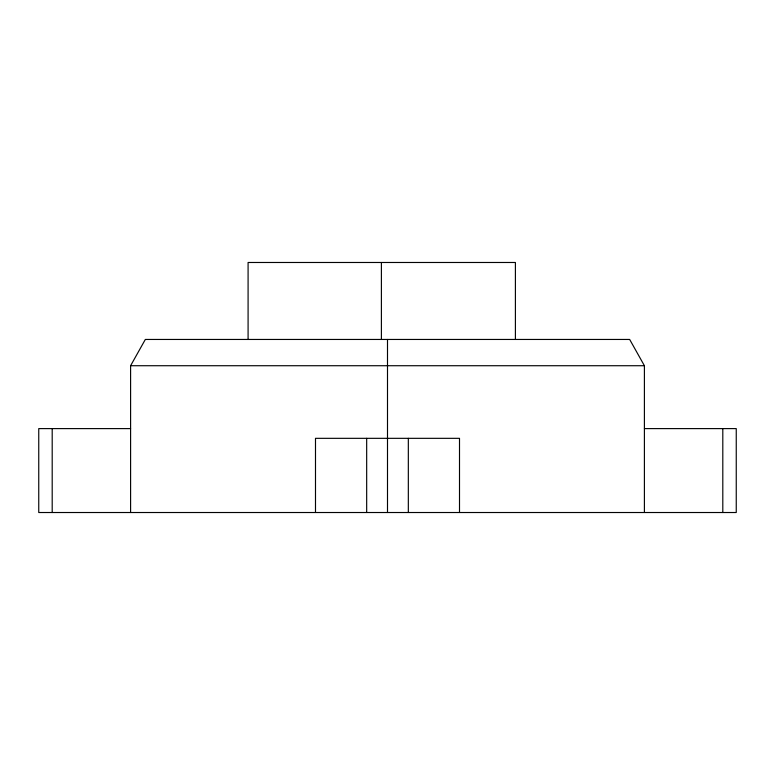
<?xml version="1.0" encoding="UTF-8"?>
<svg xmlns="http://www.w3.org/2000/svg" width="775" height="775" viewBox="0 0 775 775"><rect width="100%" height="100%" fill="white"/><g stroke="black" fill="none" stroke-linecap="round" stroke-linejoin="round"><path stroke-width="1.16" d="M130.597 512.517L130.597 365.722L145.332 339.45L629.668 339.45L644.403 365.722L644.403 512.517M130.597 365.722L644.403 365.722M130.597 428.604L38.75 428.604L38.75 512.517L736.25 512.517L736.25 428.604L644.403 428.604M722.804 428.604L722.804 512.517M515.404 339.45L515.404 262.483L248.087 262.483L248.087 339.45M459.507 512.517L459.507 438.33L315.493 438.33L315.493 512.517M408.328 438.33L408.328 512.517M387.5 339.45L387.5 512.517M381.397 262.483L381.397 339.45M366.672 438.33L366.672 512.517M52.196 428.604L52.196 512.517"/></g></svg>
